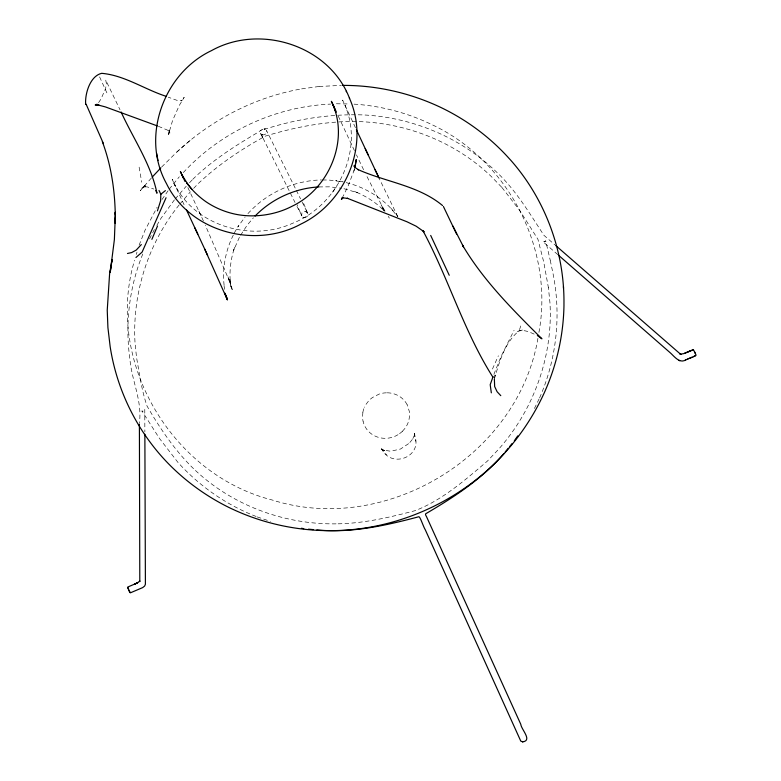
<?xml version="1.0" encoding="UTF-8"?>
<svg xmlns="http://www.w3.org/2000/svg" width="781" height="781" viewBox="0 0 781 781"><rect width="100%" height="100%" fill="white"/><g stroke="black" fill="none" stroke-linecap="round" stroke-linejoin="round"><path stroke-width="0.59" stroke-dasharray="3.9 2.93" d="M538.929 332.413C554.334 248.856 507.787 159.08 430.321 123.915L429.072 123.3C405.378 112.239 379.664 105.689 353.568 104.117M362.892 412.524L362.54 416.088A23.459 22.298 -25 0 0 363.106 421.379M494.539 378.004L495.027 374.948L495.125 377.282M537.924 338.349C517.949 455.948 385.726 535.981 272.11 499.986C171.683 474.418 104.976 361.73 134.176 261.596L134.517 260.249M354.867 167.329L353.803 171.469L354.467 169.428M494.373 379.019C499.352 361.857 504.809 342.371 519.18 330.734L524.422 329.592M136.294 254.44L136.997 252.117M520.732 325.941L519.18 330.734L517.461 331.544C523.973 328.752 530.416 332.56 536.322 335.069M354.418 169.487L348.189 185.771L343.23 196.07M493.885 374.372L501.06 356.478L514.083 330.304M139.135 245.156L144.954 230.424L157.118 207.268M142.786 253.991C129.392 286.871 124.98 323.324 129.812 358.479L129.841 358.664C131.804 381.353 142.386 400.663 139.399 422.911M539.603 397.88C556.794 358.733 561.441 314.392 552.802 272.52L550.166 259.936M492.45 369.052L498.376 355.775M149.503 238.937L154.413 229.507M233.294 235.11C225.377 250.896 222.068 269.045 224.254 286.588M239.396 237.297L233.636 250.369L234.778 246.923C230.336 259.751 228.911 273.604 230.854 287.047L229.624 278.378L232.572 291.049L227.906 276.62L230.102 282.585L205.276 225.133M534.429 408.492L539.085 398.945M234.222 233.06L238.469 225.826L238.039 226.549L245.117 216.972M240.607 235.237L247.157 225.182L253.405 217.821M156.825 225.406L161.042 218.25L174.427 199.858M98.601 102.662L101.13 98.748L105.367 89.014L106.558 84.465L105.738 80.062L120.02 109.789M175.608 186.571L174.475 184.257L177.726 189.968C199.682 226.695 252.126 241.632 292.319 223.405C335.557 206.545 362.033 154.989 347.203 111.166L344.929 105.005L345.973 107.358M332.579 192.224L336.855 186.063M161.97 199.536L168.511 190.144M175.188 198.93L186.249 186.22M179.113 204.983C148.165 243.389 132.184 293.363 135.015 342.615L136.538 357.513C139.506 373.718 141.605 390.402 147.033 406.022C160.115 428.662 174.954 450.657 193.805 468.922L193.668 468.785C231.957 505.629 285.241 525.105 338.183 523.817M179.845 204.075L190.437 191.765M169.165 189.207L179.337 176.76M151.377 178.019L140.277 190.691L146.096 184.443L141.312 188.621L145.676 186.249L143.265 186.991L146.974 186.844L153.808 189.041M192.77 179.337L192.819 179.279C212.207 160.3 235.276 145.774 258.501 132.028L261.118 130.183L260.61 130.642C292.895 119.571 328.957 113.684 363.409 114.934C412.466 117.365 460.409 137.417 495.925 171.459C515.685 189.715 529.362 213.125 543.957 235.335L554.822 244.756M161.657 167.027L176.682 152.168C211.27 119.844 254.889 97.059 301.632 88.878L302.14 88.8M193.62 188.397L197.554 184.228C217.655 165.103 240.968 149.425 265.276 136.148C288.765 128.963 313.122 123.74 337.646 121.992M189.48 182.813L192.819 179.279M183.301 172.581C220.964 131.735 275.107 106.577 330.607 104.098M247.928 213.652C266.448 192.966 293.685 180.548 321.43 179.933M402.43 431.278L404.87 428.505A23.762 22.59 -25 0 0 407.643 423.78A23.518 22.356 -25 0 0 408.844 420.354L409.469 416.82A23.362 22.2 -25 0 0 409.342 411.48L407.174 404.763M190.095 140.443L176.184 152.598M319.117 86.486L341.024 85.393M301.632 88.878L319.771 86.388M318.804 186.932L329.66 186.835L341.57 188.299M386.429 392.814L384.584 392.921A23.664 22.493 -25 0 0 379.146 394.093L372.537 397.47A23.362 22.2 -25 0 0 368.417 401.19L366.201 404.119A23.518 22.356 -25 0 0 364.473 407.34M338.788 121.934C394.278 118.214 451.086 137.837 491.308 176.526L502.056 187.596M338.095 523.826C364.327 523.329 390.022 517.295 415.267 510.618C442.446 500.016 465.486 479.719 487.422 461.073L498.512 449.339C533.872 409.566 553.173 355.921 549.951 302.696L548.408 287.593M336.347 103.756L348.98 103.961M322.514 179.942L329.026 180.05L342.947 181.836M343.084 181.856L335.742 180.606L336.572 180.743M346.168 182.637C364.161 186.913 380.728 196.832 393.038 210.626L390.91 208.215L396.777 215.732M343.923 188.699L357.63 192.731L354.252 191.374C365.488 195.748 375.934 202.328 384.359 210.987M257.193 516.924L270.421 521.376M158.348 126.278L167.808 130.251L169.887 133.053L168.969 130.173L168.911 134L169.418 129.49L168.452 134.566L172.523 120.694L179.2 105.601L184.209 97.283L181.251 100.974L182.188 100.202L178.859 101.022L168.227 97.176M256.129 516.475C226.305 504.887 199.428 486.124 177.97 462.42L159.412 438.356L141.898 410.865L142.337 411.343C140.756 410.894 145.266 412.007 144.778 409.234L144.856 431.873M296.975 206.409L302.345 216.757L304.678 217.655L307.001 216.679L307.909 215.029L307.704 213.125L305.332 211.348L303.428 211.563L301.954 212.764L301.642 215.751L297.034 204.622M306.503 211.788L305.937 211.505L306.992 212.178M381.401 449.114L384.106 450.549L381.401 449.114L384.457 450.569L383.276 450.081L390.656 451.233L400.468 449.046L409.449 443.091L409.029 443.501L412.856 438.805L412.339 439.605L414.291 435.671L413.891 436.891L414.662 433.484L414.926 436.823L414.389 434.031L414.643 435.368M382.68 449.797L381.714 448.958C391.271 469.039 422.853 456.778 414.672 435.515M557.868 254.684L542.932 241.671L544.913 241.749L545.636 240.587L550.234 260.21M385.463 453.634L386.605 454.825M384.545 210.968L381.616 207.707L384.359 211.075M501.919 187.46L519.814 210.538L537.933 239.289L543.713 261.928L548.428 287.789M381.929 449.075L383.666 451.301M261.108 134.312L263.304 138.706L260.424 133.004C261.762 136.968 268.42 134.166 266.506 130.456L295.755 189.217M388.177 216.337L389.407 218.124M385.062 211.202L381.343 205.276L384.496 210.792L365.703 174.036M397.695 216.659L395.928 213.672L397.685 216.747M260.688 133.502L261.362 134.82M397.88 216.786L379.068 178.175M296.292 190.291L300.568 198.882M302.081 201.908L307.909 213.789L303.077 202.074M263.051 138.208L295.033 202.504M363.604 169.77L356.439 154.843M106.89 92.871L98.865 75.279M354.418 150.587L337.07 113.548M355.453 127.684L342.586 100.075L343.015 101.003M187.87 187.557L201.518 216.835M184.082 204.729L172.21 179.288L175.169 185.653M198.901 211.202L203.48 221.121M139.116 167.105L141.722 182.217M224.03 285.817L224.694 289.331M415.775 441.304L415.599 439.664M402.508 431.18A23.518 22.356 -25 0 1 398.105 434.597M407.126 404.724A23.615 22.444 -25 0 0 404.138 400.35L402.937 399.101A23.615 22.444 -25 0 0 395.391 394.346A23.664 22.493 -25 0 0 386.38 392.814M398.046 434.685A23.586 22.424 -25 0 1 391.203 437.565L389.387 437.956A23.362 22.2 -25 0 1 383.861 438.287L382.036 438.121A23.889 22.708 -25 0 1 371.932 434.275L370.497 433.201A23.362 22.2 -25 0 1 366.806 429.355L365.811 427.89A23.586 22.424 -25 0 1 363.106 421.379M362.823 412.495A23.762 22.59 -25 0 1 364.405 407.311M414.574 433.484L414.526 435.046L414.574 433.484M262.406 129.304L261.772 129.646L262.406 129.304M544.913 241.749L544.357 241.925L544.865 241.768M265.296 128.845L263.958 129.031L265.325 128.855M262.631 134.928L261.996 134.742L262.66 134.937M303.418 217.44L302.843 217.147L303.409 217.44M382.592 449.788L381.382 448.87L382.612 449.846"/><path stroke-width="1.17" d="M115.276 212.412L115.197 223.288L115.276 212.334M159.021 190.437L160.827 194.264L160.622 200.746L157.43 210.87M115.237 217.84L114.377 239.64L110.189 272.442L111.244 265.56M111.595 263.265L112.122 259.829M112.034 259.829L109.613 273.633L107.241 310.272L107.915 327.59L110.15 346.559C117.179 392.462 139.428 435.866 172.884 468.112L174.202 469.371C190.964 485.265 210.187 498.463 231 508.47L232.426 509.105C264.232 524.041 299.435 531.305 334.541 530.621L335.4 530.611C400.272 529.176 463.777 499.606 506.615 450.871L507.201 450.227C522.616 432.537 535.424 412.632 545.001 391.193L545.528 389.953C557.097 363.341 563.443 334.541 563.97 305.527L563.96 303.809C564.536 251.57 545.353 199.458 510.774 160.261L509.524 158.914C490.322 137.436 466.833 119.932 440.865 107.466L439.518 106.831C409.166 92.666 375.72 85.158 342.205 85.402M136.841 583.143L134.664 584.051L137.7 582.782L127.762 587.039L128.709 589.967M493.065 376.657L490.195 384.662L491.327 392.843M151.885 239.357L157.518 225.963M166.05 197.759L142.113 252.107L135.943 257.505M341.727 198.93L342.732 197.027M689.018 358.499C691.712 357.22 698.214 355.794 695.256 353.49M342.527 197.593L341.404 199.262L342.781 197.827L341.834 198.608L343.347 197.886L347.74 198.423L347.262 198.247L406.94 221.755L416.136 226.197L424.142 231.811L422.951 230.737C448.509 278.192 463.787 331.408 492.967 377.252M514.337 440.796L517.764 435.886M505.239 451.955L508.275 448.235M509.788 446.371L512.063 443.588M141.332 244.57L136.265 250.047L131.667 252.566L127.479 253.483M152.168 177.121L160.866 167.866M503.657 453.868L503.716 453.81C482.346 478.597 454.767 496.667 426.797 513.137C424.024 513.986 426.416 515.831 426.934 517.578L520.771 724.26C521.366 729.698 532.867 740.661 522.421 741.911M255.075 216.073C271.7 198.891 294.925 188.25 318.804 186.932M160.827 194.264L165.406 190.613M96.317 104.781L97.205 104.273L95.194 105.005L98.923 104.986L96.122 104.664L97.781 104.849M695.842 355.55L693.421 356.653M137.29 582.958L139.877 580.996L139.799 581.601L139.399 424.073M694.621 351.977L693.401 349.722L683.775 353.627L680.368 354.174M558.766 255.475L670.02 352.592C674.296 356.263 679.529 364.073 685.991 359.768M685.63 359.914L688.032 358.909M687.749 359.035L692.142 357.2M684.595 353.285L692.22 350.122M688.549 351.635L689.896 351.069M692.845 349.878L693.216 349.751M522.88 741.833L520.8 741.14L425.381 529.987C423.517 527.155 420.412 517.227 418.987 516.7C385.755 525.574 351.43 533.267 316.813 529.938M308.495 529.167L313.249 529.606M301.427 528.249L303.76 528.649M97.361 104.8L105.425 106.929L157.323 125.907M166.216 96.346C144.651 89.434 124.599 75.308 101.706 73.326C90.03 75.952 84.807 93.984 85.666 104.342M678.962 360.334L679.675 360.734M537.357 335.518L541.936 338.817C513.019 310.008 483.361 280.584 462.489 245.127L463.553 247.011L452.892 226.06M680.515 354.174L555.73 245.546M442.544 205.549C418.694 185.585 385.794 182.032 358.108 169.604L358.577 169.819L354.808 167.319L354.057 165.748L354.818 167.446M191.804 189.217C184.746 180.538 185.712 181.719 191.804 189.217C196.011 193.883 200.737 198.062 205.881 201.674C214.687 207.678 224.664 211.876 235.071 214.131C253.561 218.036 274.756 215.263 292.045 206.262C327.18 189.598 347.018 145.637 334.785 109.672L334.961 110.18L332.813 104.342L335.527 110.238M500.787 395.655L497.116 391.74L494.656 386.536L494.373 379.019M443.413 206.496L456.592 234.036M430.692 235.432L449.241 275.273M188.094 184.658L181.768 174.573L185.058 181.553M128.562 589.616L130.388 592.828L142.669 587.605L144.641 586.053L145.403 584.256L144.866 434.207M349.615 98.572C329.514 45.63 260.366 23.42 211.592 50.57C163.698 73.17 140.424 136.734 166.529 183.701C189.881 231.85 254.938 249.334 301.046 224.001C346.12 202.416 370.321 144.27 349.361 98.025M129.705 592.262L129.49 591.803L129.861 592.584M121.094 111.976C133.336 138.872 150.938 163.873 156.971 193.229L155.78 190.525M375.105 169.692L379.107 178.166M365.205 148.585L378.063 176.057M183.467 178.117L180.382 171.508L182.998 177.141M356.4 129.714L368.173 154.95M334.932 108.969L336.396 112.113M333.995 106.938L331.369 101.296L334.444 107.915M186.532 210.011L197.798 234.163M194.84 227.808L207.609 255.319M346.178 91.192L346.432 91.748M204.642 248.954L227.398 299.816L224.957 293.158L227.271 299.728L226.314 296.282M128.904 590.446L129.285 591.324M694.465 351.616L694.934 352.719M694.787 352.368L695.09 353.11M103.414 143.567L86.125 104.215M128.289 588.952L127.83 587.81M102.35 141.683C111.048 164.898 114.817 189.734 115.266 214.453M157.996 160.554L156.659 153.486M563.452 286.52L563.511 288.316M356.234 159.607L354.964 167.359L356.234 159.607M680.837 354.349L680.124 353.949L680.837 354.349"/></g></svg>
